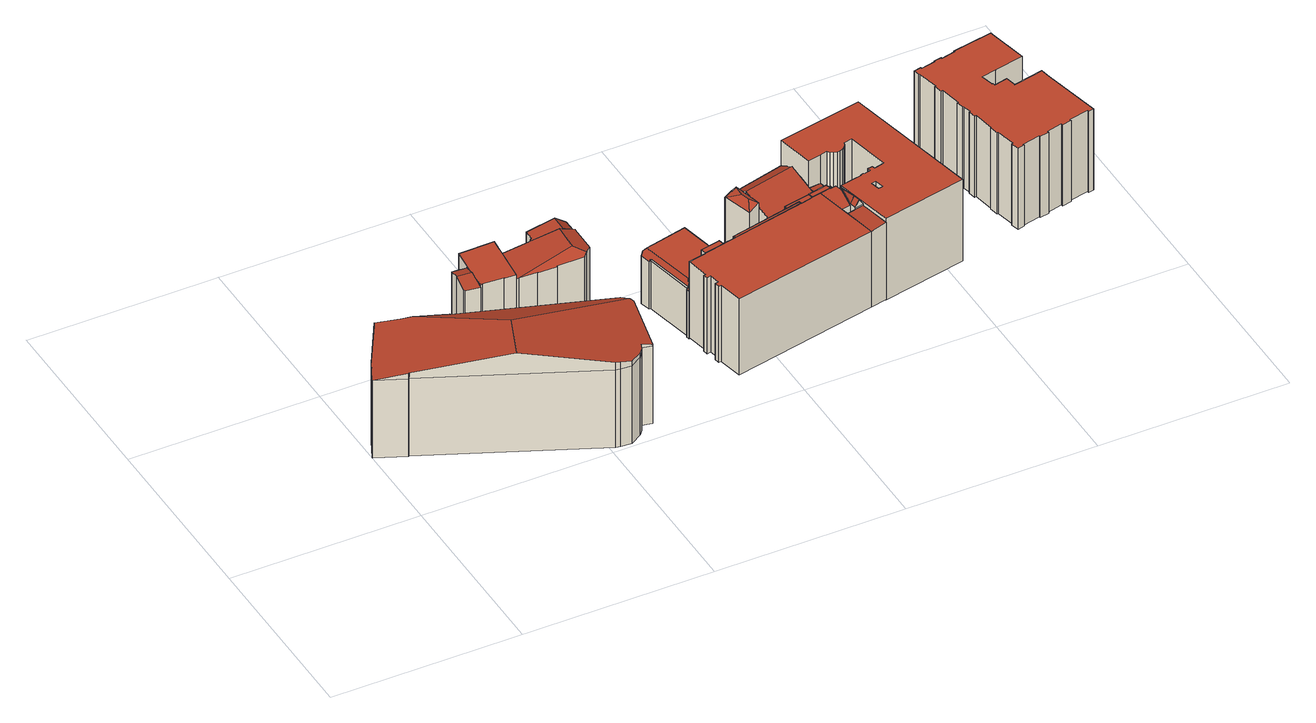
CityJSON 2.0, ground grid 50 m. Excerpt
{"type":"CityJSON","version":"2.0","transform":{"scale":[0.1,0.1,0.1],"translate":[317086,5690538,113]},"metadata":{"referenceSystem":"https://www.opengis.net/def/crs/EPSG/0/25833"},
"CityObjects":{
"building1":{"type":"Building","attributes":{"Dachtyp_tdc":"tdcFreeFormRoof","Gemeindeschluessel":14713000,"Dachneigung":10.56,"QualitaetDacherkennung":10,"Geometrietyp2DReferenz":"3000","function":"31001_9998","roofType":"5000","measuredHeight":29.06},"geometry":[{"type":"MultiSurface","lod":"2","boundaries":[[[0,1,2,3]],[[3,2,4,5]],[[6,7,8,9,10,11,12,13,14,15,16,17,18,19,20,21,22,23,24]],[[25,26,7,6]],[[26,27,8,7]],[[27,28,9,8]],[[28,29,10,9]],[[29,30,11,10]],[[30,31,12,11]],[[31,32,13,12]],[[32,33,14,13]],[[33,34,15,14]],[[34,35,16,15]],[[35,36,17,16]],[[36,37,18,17]],[[37,38,19,18]],[[38,39,20,19]],[[39,0,21,20]],[[0,3,22,21]],[[3,5,23,22]],[[5,40,24,23]],[[40,25,6,24]],[[41,4,2,1,42,43]],[[42,44,45,46,47,35,34,48,49,50,43]],[[51,52,41,43,50,53,54,55,56,57,58]],[[25,51,58,26]],[[26,58,57,27]],[[27,57,56,28]],[[28,56,55,29]],[[29,55,54,30]],[[30,54,53,31]],[[31,53,50,49,32]],[[40,52,51,25]],[[5,4,41,52,40]],[[32,49,48,33]],[[33,48,34]],[[35,47,36]],[[36,47,46,37]],[[38,45,44,39]],[[37,46,45,38]],[[39,44,42,1,0]]],"semantics":{"surfaces":[{"type":"WallSurface"},{"type":"GroundSurface"},{"type":"RoofSurface"}],"values":[0,0,1,0,0,0,0,0,0,0,0,0,0,0,0,0,0,0,0,0,0,0,2,2,2,0,0,0,0,0,0,0,0,0,0,0,0,0,0,0,0]}}]},
"building2":{"type":"Building","attributes":{"Gemeindeschluessel":14713000,"Geometrietyp2DReferenz":"3000","function":"31001_9998","roofType":"9999"},"children":["building2-1","building2-2","building2-3","building2-4"]},
"building2-1":{"type":"BuildingPart","attributes":{"Dachtyp_tdc":"tdcGableRoof","Dachneigung":11.26,"QualitaetDacherkennung":74,"Geometrietyp2DReferenz":"3000","roofType":"3100","measuredHeight":23.96},"parents":["building2"],"geometry":[{"type":"MultiSurface","lod":"2","boundaries":[[[59,60,61,62]],[[60,63,64,61]],[[63,65,66,64]],[[65,67,68,66]],[[67,69,70,68]],[[71,72,73,74]],[[72,59,62,73]],[[75,76,77,69,67,65,63,60]],[[60,59,72,71,78,79,75]],[[62,61,64,66,68,70,80,81,82,74,73]],[[80,70,69,77]],[[83,76,75]],[[81,80,77,76,83]],[[79,83,75]],[[71,74,82,78]],[[78,82,81,83,79]]],"semantics":{"surfaces":[{"type":"WallSurface"},{"type":"RoofSurface"},{"type":"GroundSurface"},{"type":"ClosureSurface"}],"values":[0,0,0,0,0,0,0,1,1,2,3,0,3,0,3,3]}}]},
"building2-2":{"type":"BuildingPart","attributes":{"Dachtyp_tdc":"tdcFreeFormRoof","Dachneigung":10.14,"QualitaetDacherkennung":25,"Geometrietyp2DReferenz":"3000","roofType":"5000","measuredHeight":22.93},"parents":["building2"],"geometry":[{"type":"MultiSurface","lod":"2","boundaries":[[[84,85,86,87]],[[85,88,89,86]],[[88,90,91,89]],[[90,92,93,91]],[[92,94,95,93]],[[94,96,97,95]],[[96,98,99,97]],[[92,90,88,85,84,100,101]],[[101,102,98,96,94,92]],[[99,103,87,86,89,91,93,95,97]],[[104,102,101]],[[103,99,98,102,104]],[[100,104,101]],[[103,104,100,84,87]]],"semantics":{"surfaces":[{"type":"WallSurface"},{"type":"RoofSurface"},{"type":"GroundSurface"},{"type":"ClosureSurface"}],"values":[0,0,0,0,0,0,0,1,1,2,0,3,0,3]}}]},
"building2-3":{"type":"BuildingPart","attributes":{"Dachtyp_tdc":"tdcFreeFormRoof","Dachneigung":10.33,"QualitaetDacherkennung":15,"Geometrietyp2DReferenz":"3000","roofType":"5000","measuredHeight":24.19},"parents":["building2"],"geometry":[{"type":"MultiSurface","lod":"2","boundaries":[[[105,106,107,70,69]],[[106,108,109,107]],[[108,110,111,109]],[[110,112,113,111]],[[112,114,115,113]],[[114,116,117,115]],[[116,118,119,117]],[[118,120,121,119]],[[120,122,123,121]],[[124,125,71,74,126]],[[120,118,116,114,112,110,108,127]],[[108,106,105,128,76,83,79,129,127]],[[129,125,124,122,120,127]],[[74,82,81,80,70,107,109,111,113,115,117,119,121,123,126]],[[78,71,125,129]],[[82,74,71,78]],[[128,77,76]],[[79,78,129]],[[77,80,81,83,76]],[[83,81,82,78,79]],[[105,69,77,128]],[[69,70,80,77]],[[126,123,122,124]]],"semantics":{"surfaces":[{"type":"WallSurface"},{"type":"RoofSurface"},{"type":"GroundSurface"},{"type":"ClosureSurface"}],"values":[0,0,0,0,0,0,0,0,0,0,1,1,1,2,0,3,0,0,3,3,0,3,3]}}]},
"building2-4":{"type":"BuildingPart","attributes":{"Dachtyp_tdc":"tdcPolyFlatRoof","Dachneigung":0,"QualitaetDacherkennung":44,"Geometrietyp2DReferenz":"3000","roofType":"1000","measuredHeight":22.74},"parents":["building2"],"geometry":[{"type":"MultiSurface","lod":"2","boundaries":[[[130,131,84,87,132]],[[133,134,135,99,98]],[[134,136,137,135]],[[136,138,139,137]],[[138,140,124,126,139]],[[140,138,136,134,133,102,104,100,131,130,141,142,143,144,145]],[[123,146,147,148,149,132,87,103,99,135,137,139,126]],[[145,144,146,123,122]],[[144,143,147,146]],[[143,142,148,147]],[[142,141,149,148]],[[141,130,132,149]],[[100,84,131]],[[98,102,133]],[[99,103,104,102,98]],[[103,87,84,100,104]],[[122,124,140,145]],[[122,123,126,124]]],"semantics":{"surfaces":[{"type":"WallSurface"},{"type":"RoofSurface"},{"type":"GroundSurface"},{"type":"ClosureSurface"}],"values":[0,0,0,0,0,1,2,0,0,0,0,0,0,0,3,3,0,3]}}]},
"building3":{"type":"Building","attributes":{"name":"Musikschule Johann-Sebastian-Bach","Dachtyp_tdc":"tdcFreeFormRoof","Gemeindeschluessel":14713000,"Dachneigung":1.94,"QualitaetDacherkennung":39,"Geometrietyp2DReferenz":"3000","function":"31001_3021","roofType":"5000","measuredHeight":16.11},"geometry":[{"type":"MultiSurface","lod":"2","boundaries":[[[150,151,152,153]],[[151,154,155,152]],[[154,156,157,155]],[[156,158,159,157]],[[158,160,161,159]],[[160,162,163,161]],[[162,164,165,163]],[[164,166,167,165]],[[166,168,169,167]],[[168,170,171,169]],[[170,172,173,171]],[[172,174,175,173]],[[174,176,177,175]],[[176,178,179,177]],[[178,180,181,179]],[[180,182,183,181]],[[182,184,185,183]],[[184,186,187,185]],[[186,188,189,187]],[[190,164,162,191,192,156,154,193,194]],[[195,196,197,198,199,200,201,202,203,190,194,204,205]],[[206,207,208,209,210,211,212,205,204]],[[213,214,215,207,206]],[[193,216,217]],[[216,193,154]],[[218,219,220,221,222,213,206,204,194,193,217]],[[223,222,221,224]],[[225,214,213,222,223]],[[224,221,220,226]],[[226,220,219,227]],[[227,219,218,228]],[[228,218,217,150]],[[150,217,216,151]],[[151,216,154]],[[229,215,214,225]],[[230,208,207,215,229]],[[184,212,211,186]],[[182,195,205,212,184]],[[186,211,210,188]],[[188,210,209,231]],[[231,209,208,230]],[[166,203,202,168]],[[164,190,203,166]],[[168,202,201,170]],[[170,201,200,172]],[[172,200,199,174]],[[174,199,198,176]],[[180,196,195,182]],[[178,197,196,180]],[[156,192,158]],[[158,192,191,160]],[[160,191,162]],[[176,198,197,178]],[[189,232,233,234,235,236,237,238,239,240,153,152,155,157,159,161,163,165,167,169,171,173,175,177,179,181,183,185,187]],[[188,231,232,189]],[[231,230,233,232]],[[230,229,234,233]],[[229,225,235,234]],[[225,223,236,235]],[[223,224,237,236]],[[224,226,238,237]],[[226,227,239,238]],[[227,228,240,239]],[[228,150,153,240]]],"semantics":{"surfaces":[{"type":"WallSurface"},{"type":"RoofSurface"},{"type":"GroundSurface"}],"values":[0,0,0,0,0,0,0,0,0,0,0,0,0,0,0,0,0,0,0,1,1,1,1,1,1,1,0,0,0,0,0,0,0,0,0,0,0,0,0,0,0,0,0,0,0,0,0,0,0,0,0,0,0,2,0,0,0,0,0,0,0,0,0,0]}}]},
"building4":{"type":"Building","attributes":{"name":"Musikschule Johann-Sebastian-Bach","Dachtyp_tdc":"tdcPolyFlatRoof","Gemeindeschluessel":14713000,"Dachneigung":0,"QualitaetDacherkennung":63,"Geometrietyp2DReferenz":"3000","function":"31001_3021","roofType":"1000","measuredHeight":3.08},"geometry":[{"type":"MultiSurface","lod":"2","boundaries":[[[241,242,243,244]],[[242,245,246,243]],[[245,247,248,246]],[[247,249,250,248]],[[249,251,252,250]],[[251,253,254,252]],[[253,255,256,254]],[[255,257,258,256]],[[257,259,260,258]],[[259,261,262,260]],[[261,263,264,262]],[[263,241,244,264]],[[263,261,259,257,255,253,251,249,247,245,242,241]],[[244,243,246,248,250,252,254,256,258,260,262,264]]],"semantics":{"surfaces":[{"type":"WallSurface"},{"type":"RoofSurface"},{"type":"GroundSurface"}],"values":[0,0,0,0,0,0,0,0,0,0,0,0,1,2]}}]},
"building5":{"type":"Building","attributes":{"name":"Musikschule Johann-Sebastian-Bach","Gemeindeschluessel":14713000,"Geometrietyp2DReferenz":"3000","function":"31001_3021","roofType":"9999"},"children":["building5-1","building5-2","building5-3","building5-4","building5-5","building5-6","building5-7"]},
"building5-1":{"type":"BuildingPart","attributes":{"Dachtyp_tdc":"tdcPolyFlatRoof","Dachneigung":2.85,"QualitaetDacherkennung":44,"Geometrietyp2DReferenz":"3000","roofType":"2100","measuredHeight":22.59},"parents":["building5"],"geometry":[{"type":"MultiSurface","lod":"2","boundaries":[[[265,266,267,268]],[[269,270,271,272]],[[270,273,274,271]],[[273,270,269,265,268]],[[267,266,272,271,274]],[[272,266,265,269]],[[268,267,274,273]]],"semantics":{"surfaces":[{"type":"WallSurface"},{"type":"RoofSurface"},{"type":"GroundSurface"},{"type":"ClosureSurface"}],"values":[0,0,0,1,2,3,3]}}]},
"building5-2":{"type":"BuildingPart","attributes":{"Dachtyp_tdc":"tdcPolyFlatRoof","Dachneigung":0,"QualitaetDacherkennung":60,"Geometrietyp2DReferenz":"3000","roofType":"1000","measuredHeight":22.39},"parents":["building5"],"geometry":[{"type":"MultiSurface","lod":"2","boundaries":[[[275,276,277,278]],[[279,276,275,280,281,282,283,284,285]],[[286,287,288,289,290,291,278,277,292]],[[285,284,287,286]],[[284,283,288,287]],[[283,282,289,288]],[[282,281,290,289]],[[281,280,291,290]],[[278,291,280,275]],[[279,292,277,276]],[[286,292,279,285]]],"semantics":{"surfaces":[{"type":"WallSurface"},{"type":"RoofSurface"},{"type":"GroundSurface"},{"type":"ClosureSurface"}],"values":[0,1,2,0,0,0,0,0,3,3,3]}}]},
"building5-3":{"type":"BuildingPart","attributes":{"Dachtyp_tdc":"tdcPolyFlatRoof","Dachneigung":0,"QualitaetDacherkennung":70,"Geometrietyp2DReferenz":"3000","roofType":"1000","measuredHeight":22.34},"parents":["building5"],"geometry":[{"type":"MultiSurface","lod":"2","boundaries":[[[293,294,295,296]],[[294,297,298,295]],[[297,299,300,298]],[[299,301,302,300]],[[301,303,304,302]],[[303,305,306,304]],[[305,307,308,306]],[[307,309,310,308]],[[309,311,312,310]],[[311,313,314,312]],[[315,316,317,318]],[[276,268,267,277]],[[273,293,296,274]],[[273,268,276,279,316,315,319,313,311,309,307,305,303,301,299,297,294,293]],[[296,295,298,300,302,304,306,308,310,312,314,320,318,317,292,277,267,274]],[[318,320,319,315]],[[320,314,313,319]],[[317,316,279,292]],[[277,292,279,276]],[[274,267,268,273]]],"semantics":{"surfaces":[{"type":"WallSurface"},{"type":"RoofSurface"},{"type":"GroundSurface"},{"type":"ClosureSurface"}],"values":[0,0,0,0,0,0,0,0,0,0,0,0,0,1,2,3,3,3,3,3]}}]},
"building5-4":{"type":"BuildingPart","attributes":{"Dachtyp_tdc":"tdcPolyFlatRoof","Dachneigung":0,"QualitaetDacherkennung":47,"Geometrietyp2DReferenz":"3000","roofType":"1000","measuredHeight":22.43},"parents":["building5"],"geometry":[{"type":"MultiSurface","lod":"2","boundaries":[[[321,322,285,286,323]],[[324,325,326,317,316]],[[325,321,323,326]],[[325,324,322,321]],[[323,286,292,317,326]],[[316,279,285,322,324]],[[292,286,285,279]],[[316,317,292,279]]],"semantics":{"surfaces":[{"type":"WallSurface"},{"type":"RoofSurface"},{"type":"GroundSurface"},{"type":"ClosureSurface"}],"values":[0,0,0,1,2,0,3,3]}}]},
"building5-5":{"type":"BuildingPart","attributes":{"Dachtyp_tdc":"tdcFreeFormRoof","Dachneigung":58.47,"QualitaetDacherkennung":22,"Geometrietyp2DReferenz":"3000","roofType":"5000","measuredHeight":24.81},"parents":["building5"],"geometry":[{"type":"MultiSurface","lod":"2","boundaries":[[[327,328,275,278,266,265]],[[329,330,269,272,291,280]],[[331,332,330,329]],[[331,329,328]],[[332,331,328,327]],[[332,327,330]],[[266,278,291,272]],[[280,275,328,329]],[[280,291,278,275]],[[265,269,330,327]],[[265,266,272,269]]],"semantics":{"surfaces":[{"type":"WallSurface"},{"type":"RoofSurface"},{"type":"GroundSurface"},{"type":"ClosureSurface"}],"values":[0,0,1,1,1,0,2,0,3,0,3]}}]},
"building5-6":{"type":"BuildingPart","attributes":{"Dachtyp_tdc":"tdcFreeFormRoof","Dachneigung":13.39,"QualitaetDacherkennung":16,"Geometrietyp2DReferenz":"3000","roofType":"5000","measuredHeight":22.53},"parents":["building5"],"geometry":[{"type":"MultiSurface","lod":"2","boundaries":[[[333,334,335,320]],[[334,336,337,335]],[[336,338,339,337]],[[338,340,315,318,339]],[[333,320,319]],[[341,340,338]],[[342,341,338,336,334]],[[342,334,333]],[[341,342,333,340]],[[335,337,339,318,320]],[[319,315,340,333]],[[320,318,315,319]]],"semantics":{"surfaces":[{"type":"WallSurface"},{"type":"RoofSurface"},{"type":"GroundSurface"},{"type":"ClosureSurface"}],"values":[0,0,0,0,0,1,1,1,1,2,0,3]}}]},
"building5-7":{"type":"BuildingPart","attributes":{"Dachtyp_tdc":"tdcPolyFlatRoof","Dachneigung":0,"QualitaetDacherkennung":50,"Geometrietyp2DReferenz":"3000","roofType":"1000","measuredHeight":22.43},"parents":["building5"],"geometry":[{"type":"MultiSurface","lod":"2","boundaries":[[[343,344,345,346]],[[344,347,348,345]],[[347,349,350,348]],[[349,351,352,350]],[[351,333,320,352]],[[333,319,320]],[[353,343,346,314,313]],[[353,333,351,349,347,344,343]],[[346,345,348,350,352,320,314]],[[313,319,333,353]],[[320,319,313,314]]],"semantics":{"surfaces":[{"type":"WallSurface"},{"type":"RoofSurface"},{"type":"GroundSurface"},{"type":"ClosureSurface"}],"values":[0,0,0,0,0,0,0,1,2,0,3]}}]},
"building6":{"type":"Building","attributes":{"Gemeindeschluessel":14713000,"Geometrietyp2DReferenz":"3000","function":"31001_9998","roofType":"9999"},"children":["building6-1","building6-2","building6-3"]},
"building6-1":{"type":"BuildingPart","attributes":{"Dachtyp_tdc":"tdcGableRoof","Dachneigung":21.49,"QualitaetDacherkennung":27,"Geometrietyp2DReferenz":"3000","roofType":"3100","measuredHeight":18.64},"parents":["building6"],"geometry":[{"type":"MultiSurface","lod":"2","boundaries":[[[354,355,356,357]],[[355,358,359,356]],[[358,360,361,359]],[[360,362,363,361]],[[362,364,365,363]],[[366,367,368,369]],[[370,371,372,373]],[[371,354,357,372]],[[374,375,367,366,364,362,360,358,355,354]],[[354,371,370,376,374]],[[357,356,359,361,363,365,369,368,377,373,372]],[[369,365,364,366]],[[378,375,374]],[[377,368,367,375,378]],[[376,378,374]],[[377,378,376,370,373]]],"semantics":{"surfaces":[{"type":"WallSurface"},{"type":"RoofSurface"},{"type":"GroundSurface"},{"type":"ClosureSurface"}],"values":[0,0,0,0,0,0,0,0,1,1,2,3,0,3,0,3]}}]},
"building6-2":{"type":"BuildingPart","attributes":{"Dachtyp_tdc":"tdcPolyFlatRoof","Dachneigung":0,"QualitaetDacherkennung":26,"Geometrietyp2DReferenz":"3000","roofType":"1000","measuredHeight":22.56},"parents":["building6"],"geometry":[{"type":"MultiSurface","lod":"2","boundaries":[[[316,315,379,380]],[[315,381,382,379]],[[381,383,384,382]],[[383,385,366,369,384]],[[386,316,380,365,364]],[[386,385,383,381,315,316]],[[380,379,382,384,369,365]],[[364,366,385,386]],[[364,365,369,366]]],"semantics":{"surfaces":[{"type":"WallSurface"},{"type":"RoofSurface"},{"type":"GroundSurface"},{"type":"ClosureSurface"}],"values":[0,0,0,0,0,1,2,0,3]}}]},
"building6-3":{"type":"BuildingPart","attributes":{"Dachtyp_tdc":"tdcHipRoof","Dachneigung":40.56,"QualitaetDacherkennung":38,"Geometrietyp2DReferenz":"3000","roofType":"3200","measuredHeight":18.32},"parents":["building6"],"geometry":[{"type":"MultiSurface","lod":"2","boundaries":[[[387,388,389,390]],[[388,391,392,389]],[[391,393,370,373,392]],[[394,395,396,368,367]],[[395,397,398,396]],[[397,387,390,398]],[[393,391,388,387,397,399]],[[395,394,400]],[[397,395,400,399]],[[394,375,378,376,393,399,400]],[[390,389,392,373,377,368,396,398]],[[376,370,393]],[[367,375,394]],[[368,377,378,375,367]],[[377,373,370,376,378]]],"semantics":{"surfaces":[{"type":"WallSurface"},{"type":"RoofSurface"},{"type":"GroundSurface"},{"type":"ClosureSurface"}],"values":[0,0,0,0,0,0,1,1,1,1,2,0,0,3,3]}}]},
"building7":{"type":"Building","attributes":{"Gemeindeschluessel":14713000,"Geometrietyp2DReferenz":"3000","function":"31001_9998","roofType":"9999"},"children":["building7-1","building7-2"]},
"building7-1":{"type":"BuildingPart","attributes":{"Dachtyp_tdc":"tdcPolyFlatRoof","Dachneigung":4.92,"QualitaetDacherkennung":70,"Geometrietyp2DReferenz":"3000","roofType":"2100","measuredHeight":15.32},"parents":["building7"],"geometry":[{"type":"MultiSurface","lod":"2","boundaries":[[[401,402,403,404,405]],[[402,406,407,403]],[[406,408,409,407]],[[408,410,411,409]],[[410,412,413,411]],[[412,414,415,413]],[[414,412,410,408,406,402,401]],[[404,403,407,409,411,413,415]],[[401,405,414]],[[405,404,415,414]]],"semantics":{"surfaces":[{"type":"WallSurface"},{"type":"RoofSurface"},{"type":"GroundSurface"},{"type":"ClosureSurface"}],"values":[0,0,0,0,0,0,1,2,0,3]}}]},
"building7-2":{"type":"BuildingPart","attributes":{"Dachtyp_tdc":"tdcPolyFlatRoof","Dachneigung":5.22,"QualitaetDacherkennung":61,"Geometrietyp2DReferenz":"3000","roofType":"2100","measuredHeight":15.02},"parents":["building7"],"geometry":[{"type":"MultiSurface","lod":"2","boundaries":[[[416,417,418,419]],[[417,420,421,418]],[[417,416,414,405,422,423,424,425,426,420]],[[421,427,428,429,430,431,404,415,419,418]],[[420,426,427,421]],[[426,425,428,427]],[[425,424,429,428]],[[424,423,430,429]],[[423,422,431,430]],[[422,405,404,431]],[[414,416,419,415]],[[415,404,405,414]]],"semantics":{"surfaces":[{"type":"WallSurface"},{"type":"RoofSurface"},{"type":"GroundSurface"},{"type":"ClosureSurface"}],"values":[0,0,1,2,0,0,0,0,0,0,0,3]}}]},
"building8":{"type":"Building","attributes":{"Dachtyp_tdc":"tdcFreeFormRoof","Gemeindeschluessel":14713000,"Dachneigung":0,"QualitaetDacherkennung":0,"Geometrietyp2DReferenz":"3000","BezugspunktDach":"2000","function":"31001_9998","measuredHeight":23.82},"geometry":[{"type":"MultiSurface","lod":"2","boundaries":[[[432,433,434,435,436,437,438,439,440,441,442,443,444,445,446,447,448,449,450,451,452,453,454,455,456,457,458],[459,460,461,462]],[[444,443,463,464]],[[443,442,465,463]],[[442,441,466,465]],[[441,440,467,466]],[[440,439,468,467]],[[439,438,469,468]],[[438,437,470,469]],[[437,436,471,470]],[[436,435,472,471]],[[435,434,473,472]],[[434,433,356,473]],[[433,432,372,356]],[[432,458,474,372]],[[458,457,475,474]],[[457,456,476,475]],[[456,455,477,476]],[[455,454,478,477]],[[454,453,479,478]],[[459,462,480,481]],[[462,461,482,480]],[[461,460,483,482]],[[460,459,481,483]],[[453,452,484,479]],[[452,451,485,484]],[[451,450,486,485]],[[450,449,487,486]],[[449,448,488,487]],[[448,447,489,488]],[[447,446,490,489]],[[446,445,491,490]],[[445,444,464,491]],[[474,475,476,477,478,479,484,485,486,487,488,489,490,491,464,463,465,466,467,468,469,470,471,472,473,356,372],[481,480,482,483]]],"semantics":{"surfaces":[{"type":"RoofSurface"},{"type":"WallSurface"},{"type":"GroundSurface"}],"values":[0,1,1,1,1,1,1,1,1,1,1,1,1,1,1,1,1,1,1,1,1,1,1,1,1,1,1,1,1,1,1,1,2]}}]},
"building9":{"type":"Building","attributes":{"Dachtyp_tdc":"tdcPolyFlatRoof","Gemeindeschluessel":14713000,"Dachneigung":0,"QualitaetDacherkennung":47,"Geometrietyp2DReferenz":"3000","function":"31001_9998","roofType":"1000","measuredHeight":23.79},"geometry":[{"type":"MultiSurface","lod":"2","boundaries":[[[492,493,494,495]],[[493,496,497,494]],[[496,498,499,497]],[[498,500,501,499]],[[500,502,503,501]],[[502,504,505,503]],[[504,506,507,505]],[[506,508,509,507]],[[508,510,511,509]],[[510,512,513,511]],[[512,514,515,513]],[[514,516,517,515]],[[516,518,519,517]],[[518,520,521,519]],[[520,522,523,521]],[[522,524,525,523]],[[524,526,527,525]],[[526,528,529,527]],[[528,530,531,529]],[[530,532,533,531]],[[532,534,535,533]],[[534,536,537,535]],[[536,538,539,537]],[[538,540,541,539]],[[540,542,543,541]],[[542,544,545,543]],[[544,546,547,545]],[[546,548,549,547]],[[548,550,551,549]],[[550,552,553,551]],[[552,554,555,553]],[[554,556,557,555]],[[556,558,559,557]],[[558,560,561,559]],[[560,562,563,561]],[[562,564,565,563]],[[564,566,567,565]],[[566,568,569,567]],[[568,570,571,569]],[[570,572,573,571]],[[572,574,575,573]],[[574,576,577,575]],[[576,578,579,577]],[[578,580,581,579]],[[580,582,583,581]],[[582,584,585,583]],[[584,586,587,585]],[[586,588,589,587]],[[588,590,591,589]],[[590,592,593,591]],[[592,594,595,593]],[[594,596,597,595]],[[596,598,599,597]],[[598,492,495,599]],[[598,596,594,592,590,588,586,584,582,580,578,576,574,572,570,568,566,564,562,560,558,556,554,552,550,548,546,544,542,540,538,536,534,532,530,528,526,524,522,520,518,516,514,512,510,508,506,504,502,500,498,496,493,492]],[[495,494,497,499,501,503,505,507,509,511,513,515,517,519,521,523,525,527,529,531,533,535,537,539,541,543,545,547,549,551,553,555,557,559,561,563,565,567,569,571,573,575,577,579,581,583,585,587,589,591,593,595,597,599]]],"semantics":{"surfaces":[{"type":"WallSurface"},{"type":"RoofSurface"},{"type":"GroundSurface"}],"values":[0,0,0,0,0,0,0,0,0,0,0,0,0,0,0,0,0,0,0,0,0,0,0,0,0,0,0,0,0,0,0,0,0,0,0,0,0,0,0,0,0,0,0,0,0,0,0,0,0,0,0,0,0,0,1,2]}}]}
},
"vertices":[
[261,351,237],[261,351,259],[261,350,259],[261,350,237],[647,242,242],[647,242,237],[632,52,9],[605,58,9],[598,42,9],[587,28,9],[555,9,9],[527,11,9],[515,13,9],[79,208,9],[78,207,9],[2,241,9],[2,243,9],[28,299,9],[102,422,9],[102,423,9],[156,395,9],[261,351,9],[261,350,9],[647,242,9],[666,210,9],[632,52,237],[605,58,237],[598,42,237],[587,28,237],[555,9,237],[527,11,237],[515,13,237],[79,208,237],[78,207,237],[2,241,237],[2,243,237],[28,299,237],[102,422,237],[102,423,237],[156,395,237],[666,210,237],[660,220,249],[181,384,258],[352,220,299],[156,395,253],[102,423,242],[102,422,242],[28,299,238],[78,207,253],[79,208,253],[306,107,299],[632,52,242],[666,210,247],[515,13,259],[527,11,257],[555,9,252],[587,28,248],[598,42,247],[605,58,247],
[567,553,246],[640,552,261],[640,552,21],[567,553,21],[668,552,240],[668,552,21],[670,552,238],[670,552,21],[671,504,237],[671,504,21],[669,504,239],[669,504,21],[553,515,243],[567,528,246],[567,528,21],[553,515,21],[640,508,261],[643,508,259],[669,506,239],[631,509,259],[638,508,260],[669,506,21],[640,508,21],[631,509,21],[640,508,260],
[380,425,242],[342,429,242],[342,429,21],[380,425,21],[342,431,242],[342,431,21],[340,432,242],[340,432,21],[345,476,251],[345,476,21],[349,508,241],[349,508,21],[360,506,242],[360,506,21],[386,504,242],[386,504,21],[383,463,249],[384,473,251],[384,480,249],[384,473,21],[384,473,249],
[669,504,249],[670,434,246],[670,434,21],[652,416,252],[652,416,21],[642,408,246],[642,408,21],[573,413,242],[573,413,21],[572,411,241],[572,411,21],[524,415,238],[524,415,21],[524,416,239],[524,416,21],[478,420,237],[478,420,21],[470,420,235],[470,420,21],[480,520,235],[553,515,249],[480,520,21],[626,438,263],[669,506,249],[631,509,263],
[385,425,249],[380,425,249],[385,425,21],[386,504,249],[390,551,249],[390,551,21],[483,553,249],[483,553,21],[481,535,249],[481,535,21],[480,520,249],[385,426,249],[440,422,249],[440,421,249],[470,419,249],[470,420,249],[470,419,21],[440,421,21],[440,422,21],[385,426,21],
[888,298,164],[891,283,164],[891,283,25],[888,298,25],[844,273,164],[844,273,25],[842,282,164],[842,282,25],[846,282,164],[846,282,25],[818,415,164],[818,415,25],[814,414,164],[814,414,25],[808,442,164],[808,442,25],[831,449,164],[831,449,25],[833,444,164],[833,444,25],[863,452,164],[863,452,25],[862,457,164],[862,457,25],[887,464,164],[887,464,25],[888,460,164],[888,460,25],[916,467,164],[916,467,25],[915,471,164],[915,471,25],[941,478,164],[941,478,25],[944,466,164],[944,466,25],[947,456,164],[947,456,25],[944,455,164],[944,455,25],[813,444,175],[818,415,172],[846,282,172],[851,292,187],[820,437,187],[941,478,170],[915,471,171],[916,467,177],[888,460,178],[887,464,172],[862,457,173],[863,452,180],[833,444,180],[831,449,174],[934,467,183],[941,477,171],[967,310,183],[977,303,172],[977,308,171],[948,437,173],[944,455,173],[947,456,170],[944,466,170],[942,306,183],[944,295,170],[977,302,171],[891,283,166],[888,298,185],[891,299,185],[886,320,185],[932,330,184],[936,308,184],[941,309,183],[941,309,164],[936,308,164],[944,295,164],[932,330,164],[886,320,164],[891,299,164],[977,302,164],[977,308,164],[948,437,164],[948,437,25],[977,308,25],[977,302,25],[944,295,25],[941,309,25],[936,308,25],[932,330,25],[886,320,25],[891,299,25],
[948,437,57],[944,455,57],[944,455,27],[948,437,27],[947,456,57],[947,456,27],[944,466,57],[944,466,27],[966,471,57],[966,471,27],[966,469,57],[966,469,27],[982,473,57],[982,473,27],[981,477,57],[981,477,27],[1005,482,57],[1005,482,27],[1006,476,57],[1006,476,27],[1011,477,57],[1011,477,27],[1017,452,57],[1017,452,27],
[1272,265,253],[1272,265,29],[1250,261,29],[1250,261,252],[1295,269,254],[1312,187,255],[1312,187,29],[1295,269,29],[1268,177,252],[1268,177,29],
[1269,285,252],[1246,281,252],[1246,281,29],[1269,285,29],[1230,357,252],[1278,344,252],[1278,345,252],[1279,345,252],[1274,364,252],[1259,361,252],[1259,363,252],[1259,363,29],[1259,361,29],[1274,364,29],[1279,345,29],[1278,345,29],[1278,344,29],[1230,357,29],
[881,96,252],[867,160,252],[867,160,29],[881,96,29],[861,160,252],[861,160,29],[859,174,252],[859,174,29],[868,176,252],[868,176,29],[863,203,252],[863,203,29],[852,201,252],[852,201,29],[850,213,252],[850,213,29],[856,214,252],[856,214,29],[844,273,252],[844,273,29],[891,283,252],[891,283,29],[1173,344,252],[1206,352,252],[1206,352,29],[1173,344,29],[977,302,252],[977,302,29],
[1255,376,253],[1259,363,253],[1255,376,29],[1206,352,253],[1204,365,253],[1204,365,29],
[1272,265,258],[1269,285,258],[1278,344,258],[1295,269,258],[1280,285,276],[1283,267,277],
[977,302,253],[977,308,253],[977,308,29],[1136,343,253],[1136,343,29],[1171,351,253],[1171,351,29],[1173,344,253],[1169,347,254],[980,306,254],
[888,298,253],[891,299,253],[891,299,29],[888,298,29],[936,308,253],[936,308,29],[941,309,253],[941,309,29],[944,295,253],[944,295,29],[891,283,253],
[1242,518,213],[1254,460,189],[1254,460,27],[1242,518,27],[1274,364,151],[1274,364,27],[1259,361,151],[1259,361,27],[1255,376,157],[1255,376,27],[1204,365,158],[1204,365,27],[1134,351,159],[1114,442,195],[1114,442,27],[1134,351,27],[1097,520,194],[1233,557,192],[1233,557,27],[1097,520,27],[1105,486,213],[1108,470,207],[1102,498,206],[1105,486,27],[1105,486,206],
[1173,344,27],[1206,352,27],[1171,351,252],[1171,351,27],[1136,343,252],[1136,343,27],[1134,351,252],[1204,365,252],
[1064,514,191],[1085,520,200],[1085,520,27],[1064,514,27],[1085,517,201],[1085,517,27],[1097,520,206],[1114,442,207],[1086,434,193],[1086,434,27],[1065,512,192],[1065,512,27],[1093,485,210],[1099,463,210],
[1311,366,183],[1314,352,183],[1314,352,32],[1311,366,32],[1311,366,182],[1278,345,186],[1278,345,32],[1279,345,186],[1279,345,32],[1274,364,186],[1274,364,32],[1254,460,186],[1254,460,32],[1287,467,183],[1287,467,32],
[1289,467,182],[1292,453,182],[1292,453,32],[1289,467,32],[1297,453,182],[1297,453,32],[1315,369,182],[1316,374,182],[1318,375,182],[1303,448,182],[1300,447,182],[1300,447,32],[1303,448,32],[1318,375,32],[1316,374,32],[1315,369,32],
[1233,557,266],[1254,460,266],[1289,467,266],[1307,471,266],[1312,465,266],[1319,460,266],[1328,458,266],[1336,459,266],[1344,462,266],[1350,467,266],[1355,474,266],[1357,481,266],[1379,485,266],[1403,372,266],[1376,365,266],[1373,373,266],[1361,371,266],[1362,362,266],[1344,358,266],[1343,360,266],[1335,358,266],[1336,356,266],[1314,352,266],[1278,345,266],[1312,187,266],[1535,233,266],[1457,601,266],[1343,317,266],[1355,320,266],[1360,296,266],[1348,294,266],[1357,481,27],[1379,485,27],[1355,474,27],[1350,467,27],[1344,462,27],[1336,459,27],[1328,458,27],[1319,460,27],[1312,465,27],[1307,471,27],[1289,467,27],[1457,601,27],[1535,233,27],[1312,187,27],[1278,345,27],[1314,352,27],[1336,356,27],[1348,294,27],[1343,317,27],[1360,296,27],[1355,320,27],[1335,358,27],[1343,360,27],[1344,358,27],[1362,362,27],[1361,371,27],[1373,373,27],[1376,365,27],[1403,372,27],
[1716,277,272],[1717,273,272],[1717,273,34],[1716,277,34],[1699,269,272],[1699,269,34],[1694,291,272],[1694,291,34],[1697,292,272],[1697,292,34],[1686,343,272],[1686,343,34],[1683,343,272],[1683,343,34],[1678,366,272],[1678,366,34],[1681,367,272],[1681,367,34],[1670,422,272],[1670,422,34],[1666,421,272],[1666,421,34],[1662,441,272],[1662,441,34],[1665,442,272],[1665,442,34],[1660,464,272],[1660,464,34],[1657,464,272],[1657,464,34],[1653,484,272],[1653,484,34],[1656,484,272],[1656,484,34],[1645,540,272],[1645,540,34],[1641,539,272],[1641,539,34],[1636,562,272],[1636,562,34],[1639,562,272],[1639,562,34],[1627,618,272],[1627,618,34],[1624,618,272],[1624,618,34],[1621,635,272],[1621,635,34],[1641,639,272],[1641,639,34],[1641,636,272],[1641,636,34],[1680,644,272],[1680,644,34],[1680,647,272],[1680,647,34],[1699,650,272],[1699,650,34],[1699,647,272],[1699,647,34],[1737,655,272],[1737,655,34],[1737,658,272],[1737,658,34],[1843,678,272],[1843,678,34],[1867,567,272],[1867,567,34],[1789,550,272],[1789,550,34],[1750,542,272],[1750,542,34],[1758,509,272],[1758,509,34],[1760,510,272],[1760,510,34],[1762,503,272],[1762,503,34],[1797,511,272],[1797,511,34],[1803,482,272],[1803,482,34],[1882,499,272],[1882,499,34],[1887,472,272],[1887,472,34],[1921,318,272],[1921,318,34],[1907,315,272],[1907,315,34],[1907,319,272],[1907,319,34],[1855,307,272],[1855,307,34],[1856,304,272],[1856,304,34],[1830,298,272],[1830,298,34],[1829,302,272],[1829,302,34],[1788,293,272],[1788,293,34],[1789,289,272],[1789,289,34],[1764,284,272],[1764,284,34],[1763,287,272],[1763,287,34]
]}
